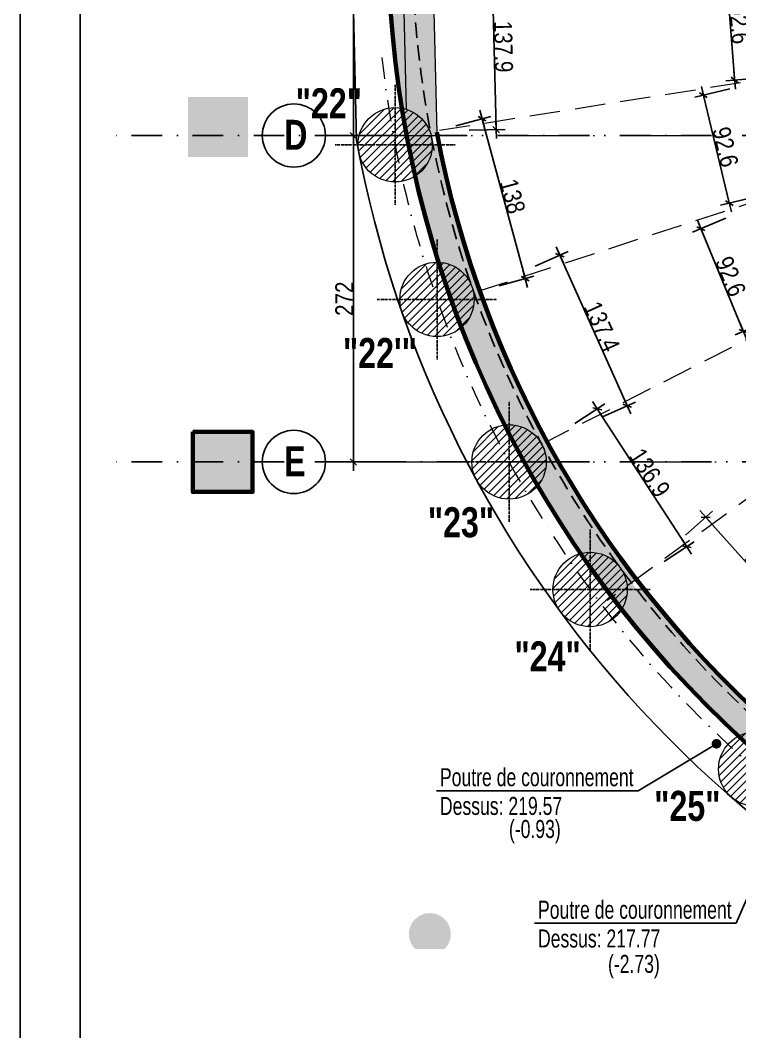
# Model space of a CAD drawing. Header units: millimetres. Extents: x 2049 to 26244, y -43633 to -34245.
# Drawn here: x 2106 to 2706, y -43190 to -42348 of the extents above; entities that cross this region are included whole.
import ezdxf
from ezdxf.enums import TextEntityAlignment as Align

# ---------------------------------------------------------------- set-up
doc = ezdxf.new("R2010")
doc.units = ezdxf.units.MM
doc.linetypes.add('CACHEX2', pattern=[19.05, 12.7, -6.35])
doc.linetypes.add('TIRETPTX2', pattern=[50.8, 25.4, -12.7, 0, -12.7])
for name, color, linetype in [('01-Cad  2', 1, 'Continuous'), ('01_cote_gen', 4, 'Continuous'), ('01_isolant ext', 2, 'TIRETPTX2'), ('01_linteaux', 2, 'Continuous'), ('01_murs_sup', 2, 'CACHEX2'), ('01_poch_murs', 253, 'Continuous'), ('01_texte', 230, 'Continuous'), ('AA_COTES', 2, 'Continuous')]:
    doc.layers.add(name, color=color, linetype=linetype)
for name, color, linetype, lineweight in [('01_murs_coup', 5, 'Continuous', 60), ('01_PIEUX', 5, 'Continuous', 60), ('01_tram_axes', 2, 'TIRETPTX2', 9)]:
    doc.layers.add(name, color=color, linetype=linetype, lineweight=lineweight)
doc.styles.add('impact', font='impact.ttf')
doc.styles.add('MATTE_TXT', font='arial.ttf')
doc.styles.add('STYLE2', font='ARIALN.TTF')
doc.dimstyles.new('JB50', dxfattribs={"dimscale": 0.1, "dimtxt": 150, "dimasz": 15, "dimexe": 0.1, "dimexo": 0.1, "dimgap": 0.09, "dimtad": 1, "dimdec": 1, "dimdsep": 46, "dimtxsty": 'STYLE2', "dimblk1": 'BOND_G', "dimblk2": 'BOND_D', "dimsah": 1, "dimcen": 1.5, "dimdle": 0.01, "dimse1": 1, "dimse2": 1, "dimclrd": 4, "dimclre": 2, "dimclrt": 6, "dimazin": 2, "dimtfac": 2.333333, "dimtdec": 1, "dimtix": 1, "dimtmove": 2, "dimatfit": 3, "dimldrblk": 'BOND_G', "dimfxl": 1, "dimtolj": 1, "dimtzin": 0, "dimarcsym": 0})
pattern_1 = [(135, (-9275.435, 6358.231), (-11.2253202, 9e-16), [7.9375, -7.9375])]

# ---------------------------------------------------------------- blocks, each defined once
blk = doc.blocks.new('BOND_G')
at = {"layer": 'AA_COTES', "color": 0}
for p, q in [((0, -5), (0, 15)), ((5, 0), (-5, 0)), ((1.77, 1.77), (-1.77, -1.77))]:
    blk.add_line(p, q, dxfattribs=at)
blk = doc.blocks.new('BOND_D')
at = {"layer": 'AA_COTES', "color": 0}
for p, q in [((5, 0), (-5, 0)), ((-1.77, -1.77), (1.77, 1.77)), ((0, 5), (0, -15))]:
    blk.add_line(p, q, dxfattribs=at)
blk = doc.blocks.new('*D5780')
at = {"layer": '01_cote_gen', "color": 4, "lineweight": -2, "ltscale": 3, "transparency": 16777216}
blk.add_line((2384.13, -42714.11), (2384.13, -42445.11), dxfattribs=at)
at = {"layer": 'Defpoints', "color": 0, "ltscale": 3, "transparency": 16777216}
for p in [(2384.13, -42443.61), (2477.39, -42443.61), (2391.92, -42715.61)]:
    blk.add_point(p, dxfattribs=at)
at = {"layer": '01_cote_gen', "color": 4, "lineweight": -2, "ltscale": 3, "transparency": 16777216, "xscale": 1.5, "yscale": 1.5, "zscale": 1.5}
for name, p, rotation in [('BOND_D', (2384.13, -42443.61), 90), ('BOND_G', (2384.13, -42715.61), 270)]:
    blk.add_blockref(name, p, dxfattribs=dict(at, rotation=rotation))
at = {"layer": '01_cote_gen', "color": 6, "ltscale": 3, "transparency": 16777216, "insert": (2376.59, -42579.61), "char_height": 15, "attachment_point": 5, "rotation": 90, "style": 'STYLE2'}
blk.add_mtext('\\A1;272', dxfattribs=at)
blk = doc.blocks.new('*D5781')
at = {"layer": '01_cote_gen', "color": 4, "lineweight": -2, "ltscale": 3, "transparency": 16777216}
blk.add_line((2384.13, -42442.11), (2384.13, -41835.11), dxfattribs=at)
at = {"layer": 'Defpoints', "color": 0, "ltscale": 3, "transparency": 16777216}
for p in [(2384.13, -41833.61), (2384.13, -41833.61), (2475.85, -42443.61)]:
    blk.add_point(p, dxfattribs=at)
at = {"layer": '01_cote_gen', "color": 4, "lineweight": -2, "ltscale": 3, "transparency": 16777216, "xscale": 1.5, "yscale": 1.5, "zscale": 1.5}
for name, p, rotation in [('BOND_D', (2384.13, -41833.61), 90), ('BOND_G', (2384.13, -42443.61), 270)]:
    blk.add_blockref(name, p, dxfattribs=dict(at, rotation=rotation))
at = {"layer": '01_cote_gen', "color": 6, "ltscale": 3, "transparency": 16777216, "insert": (2376.46, -42138.61), "char_height": 15, "attachment_point": 5, "rotation": 90, "style": 'STYLE2'}
blk.add_mtext('\\A1;610', dxfattribs=at)
blk = doc.blocks.new('*D8154')
at = {"layer": '01_cote_gen', "color": 4, "lineweight": -2, "ltscale": 200, "transparency": 16777216}
blk.add_line((2499.94, -42302.27), (2503.2, -42437.13), dxfattribs=at)
at = {"layer": 'Defpoints', "color": 0, "ltscale": 200, "transparency": 16777216}
for p in [(2450.28, -42301.97), (2453.61, -42439.83), (2503.24, -42438.63)]:
    blk.add_point(p, dxfattribs=at)
at = {"layer": '01_cote_gen', "color": 4, "lineweight": -2, "ltscale": 200, "transparency": 16777216, "xscale": 1.5, "yscale": 1.5, "zscale": 1.5}
for name, p, rotation in [('BOND_G', (2499.9, -42300.77), 91.38534378649425), ('BOND_D', (2503.24, -42438.63), 271.3853437864942)]:
    blk.add_blockref(name, p, dxfattribs=dict(at, rotation=rotation))
at = {"layer": '01_cote_gen', "color": 6, "ltscale": 200, "transparency": 16777216, "insert": (2509.24, -42369.52), "char_height": 15, "attachment_point": 5, "rotation": 271.38534, "style": 'STYLE2'}
blk.add_mtext('\\A1;137.9', dxfattribs=at)
blk = doc.blocks.new('*D8155')
at = {"layer": '01_cote_gen', "color": 4, "lineweight": -2, "ltscale": 200, "transparency": 16777216}
blk.add_line((2678.95, -42762.82), (2767.84, -42862.2), dxfattribs=at)
at = {"layer": 'Defpoints', "color": 0, "ltscale": 200, "transparency": 16777216}
for p in [(2620.17, -42813.39), (2768.84, -42863.32), (2711.06, -42915)]:
    blk.add_point(p, dxfattribs=at)
at = {"layer": '01_cote_gen', "color": 4, "lineweight": -2, "ltscale": 200, "transparency": 16777216, "xscale": 1.5, "yscale": 1.5, "zscale": 1.5}
for name, p, rotation in [('BOND_G', (2677.95, -42761.71), 131.8104908156624), ('BOND_D', (2768.84, -42863.32), 311.8104908156624)]:
    blk.add_blockref(name, p, dxfattribs=dict(at, rotation=rotation))
at = {"layer": '01_cote_gen', "color": 6, "ltscale": 200, "transparency": 16777216, "insert": (2729.11, -42807.4), "char_height": 15, "attachment_point": 5, "rotation": 311.81049, "style": 'STYLE2'}
blk.add_mtext('\\A1;136.3', dxfattribs=at)
blk = doc.blocks.new('*D8156')
at = {"layer": '01_cote_gen', "color": 4, "lineweight": -2, "ltscale": 200, "transparency": 16777216}
blk.add_line((2588.4, -42672.65), (2661.24, -42784.96), dxfattribs=at)
at = {"layer": 'Defpoints', "color": 0, "ltscale": 200, "transparency": 16777216}
for p in [(2545.7, -42698.57), (2662.06, -42786.21), (2620.17, -42813.39)]:
    blk.add_point(p, dxfattribs=at)
at = {"layer": '01_cote_gen', "color": 4, "lineweight": -2, "ltscale": 200, "transparency": 16777216, "xscale": 1.5, "yscale": 1.5, "zscale": 1.5}
for name, p, rotation in [('BOND_G', (2587.59, -42671.4), 122.9685162873514), ('BOND_D', (2662.06, -42786.21), 302.9685162873515)]:
    blk.add_blockref(name, p, dxfattribs=dict(at, rotation=rotation))
at = {"layer": '01_cote_gen', "color": 6, "ltscale": 200, "transparency": 16777216, "insert": (2631.26, -42724.63), "char_height": 15, "attachment_point": 5, "rotation": 302.96852, "style": 'STYLE2'}
blk.add_mtext('\\A1;136.9', dxfattribs=at)
blk = doc.blocks.new('*D8157')
at = {"layer": '01_cote_gen', "color": 4, "lineweight": -2, "ltscale": 200, "transparency": 16777216}
blk.add_line((2556.94, -42544.63), (2611.82, -42667.36), dxfattribs=at)
at = {"layer": 'Defpoints', "color": 0, "ltscale": 200, "transparency": 16777216}
for p in [(2489.6, -42573.1), (2612.43, -42668.73), (2545.7, -42698.57)]:
    blk.add_point(p, dxfattribs=at)
at = {"layer": '01_cote_gen', "color": 4, "lineweight": -2, "ltscale": 200, "transparency": 16777216, "xscale": 1.5, "yscale": 1.5, "zscale": 1.5}
for name, p, rotation in [('BOND_G', (2556.33, -42543.26), 114.0906222186879), ('BOND_D', (2612.43, -42668.73), 294.0906222186879)]:
    blk.add_blockref(name, p, dxfattribs=dict(at, rotation=rotation))
at = {"layer": '01_cote_gen', "color": 6, "ltscale": 200, "transparency": 16777216, "insert": (2591.38, -42602.87), "char_height": 15, "attachment_point": 5, "rotation": 294.09062, "style": 'STYLE2'}
blk.add_mtext('\\A1;137.4', dxfattribs=at)
blk = doc.blocks.new('*D8158')
at = {"layer": '01_cote_gen', "color": 4, "lineweight": -2, "ltscale": 200, "transparency": 16777216}
blk.add_line((2491.82, -42431.07), (2527.02, -42561.44), dxfattribs=at)
at = {"layer": 'Defpoints', "color": 0, "ltscale": 200, "transparency": 16777216}
for p in [(2453.61, -42439.83), (2527.41, -42562.89), (2489.6, -42573.1)]:
    blk.add_point(p, dxfattribs=at)
at = {"layer": '01_cote_gen', "color": 4, "lineweight": -2, "ltscale": 200, "transparency": 16777216, "xscale": 1.5, "yscale": 1.5, "zscale": 1.5}
for name, p, rotation in [('BOND_G', (2491.43, -42429.62), 105.1096058826581), ('BOND_D', (2527.41, -42562.89), 285.1096058826582)]:
    blk.add_blockref(name, p, dxfattribs=dict(at, rotation=rotation))
at = {"layer": '01_cote_gen', "color": 6, "ltscale": 200, "transparency": 16777216, "insert": (2516.82, -42494.26), "char_height": 15, "attachment_point": 5, "rotation": 285.10961, "style": 'STYLE2'}
blk.add_mtext('\\A1;138', dxfattribs=at)
blk = doc.blocks.new('*D8161')
at = {"layer": '01_cote_gen', "color": 4, "lineweight": -2, "ltscale": 200, "transparency": 16777216}
blk.add_line((2708.73, -42605.33), (2674.44, -42522.57), dxfattribs=at)
at = {"layer": 'Defpoints', "color": 0, "ltscale": 200, "transparency": 16777216}
for p in [(2762.92, -42484.29), (2673.87, -42521.18), (2798.35, -42569.83)]:
    blk.add_point(p, dxfattribs=at)
at = {"layer": '01_cote_gen', "color": 4, "lineweight": -2, "ltscale": 200, "transparency": 16777216, "xscale": 1.5, "yscale": 1.5, "zscale": 1.5}
for name, p, rotation in [('BOND_D', (2673.87, -42521.18), 112.5005295350472), ('BOND_G', (2709.3, -42606.72), 292.5005295350472)]:
    blk.add_blockref(name, p, dxfattribs=dict(at, rotation=rotation))
at = {"layer": '01_cote_gen', "color": 6, "ltscale": 200, "transparency": 16777216, "insert": (2698.67, -42561.02), "char_height": 15, "attachment_point": 5, "rotation": 292.50053, "style": 'STYLE2'}
blk.add_mtext('\\A1;92.6', dxfattribs=at)
blk = doc.blocks.new('*D8162')
at = {"layer": '01_cote_gen', "color": 4, "lineweight": -2, "ltscale": 200, "transparency": 16777216}
blk.add_line((2697.3, -42498.5), (2676.39, -42411.39), dxfattribs=at)
at = {"layer": 'Defpoints', "color": 0, "ltscale": 200, "transparency": 16777216}
for p in [(2741.3, -42394.27), (2676.04, -42409.94), (2762.92, -42484.29)]:
    blk.add_point(p, dxfattribs=at)
at = {"layer": '01_cote_gen', "color": 4, "lineweight": -2, "ltscale": 200, "transparency": 16777216, "xscale": 1.5, "yscale": 1.5, "zscale": 1.5}
for name, p, rotation in [('BOND_D', (2676.04, -42409.94), 103.5000710377451), ('BOND_G', (2697.65, -42499.96), 283.500071037745)]:
    blk.add_blockref(name, p, dxfattribs=dict(at, rotation=rotation))
at = {"layer": '01_cote_gen', "color": 6, "ltscale": 200, "transparency": 16777216, "insert": (2694.3, -42453.16), "char_height": 15, "attachment_point": 5, "rotation": 283.50007, "style": 'STYLE2'}
blk.add_mtext('\\A1;92.6', dxfattribs=at)
blk = doc.blocks.new('*D8163')
at = {"layer": '01_cote_gen', "color": 4, "lineweight": -2, "ltscale": 200, "transparency": 16777216}
blk.add_line((2701.93, -42395.86), (2694.91, -42306.56), dxfattribs=at)
at = {"layer": 'Defpoints', "color": 0, "ltscale": 200, "transparency": 16777216}
for p in [(2694.79, -42305.06), (2734.04, -42301.97), (2741.3, -42394.27)]:
    blk.add_point(p, dxfattribs=at)
at = {"layer": '01_cote_gen', "color": 4, "lineweight": -2, "ltscale": 200, "transparency": 16777216, "xscale": 1.5, "yscale": 1.5, "zscale": 1.5}
for name, p, rotation in [('BOND_D', (2694.79, -42305.06), 94.49996871954997), ('BOND_G', (2702.05, -42397.36), 274.49996871955)]:
    blk.add_blockref(name, p, dxfattribs=dict(at, rotation=rotation))
at = {"layer": '01_cote_gen', "color": 6, "ltscale": 200, "transparency": 16777216, "insert": (2706.06, -42350.61), "char_height": 15, "attachment_point": 5, "rotation": 274.49997, "style": 'STYLE2'}
blk.add_mtext('\\A1;92.6', dxfattribs=at)

msp = doc.modelspace()

# ---------------------------------------------------------------- hatches: boundary and pattern name
at = {"layer": '01_murs_sup', "ltscale": 200}
h = msp.add_hatch(dxfattribs=at)
h.set_pattern_fill('DASH', color=256, scale=2.5, angle=135)
h.set_pattern_definition(pattern_1)
h.paths.add_polyline_path([(4382.05, -42435.61), (4193.05, -42435.61), (4193.05, -42262.93), (4173.05, -42262.93), (4173.05, -42451.61), (4382.05, -42451.61)])
edge = h.paths.add_edge_path()
edge.add_line((4172.97, -42605.58), (4172.97, -42545.58))
edge.add_arc((3323.96, -42275.27), 891, 161.49792, 342.33988, ccw=False)
edge.add_line((2479.02, -41992.53), (2571.63, -41686.43))
edge.add_line((2571.63, -41686.43), (2550.74, -41686.43))
edge.add_line((2550.74, -41686.43), (2459.96, -41986.46))
edge.add_arc((3323.96, -42275.27), 911, 161.51633, 338.74143)
edge = h.paths.add_edge_path()
edge.add_line((4198.06, -42459.61), (4172.97, -42459.61))
edge.add_line((4172.97, -42459.61), (4172.97, -42605.58))
edge.add_arc((3841.01, -42461.83), 361.75, 336.58509, 350.74655)
edge.add_line((4198.06, -42520), (4198.06, -42459.61))
h = msp.add_hatch(dxfattribs=at)
h.set_pattern_fill('DASH', color=256, scale=2.5, angle=135)
h.set_pattern_definition([(135, (-9279.212, 6637.2654), (-11.2253202, 9e-16), [7.9375, -7.9375])])
h.paths.add_polyline_path([(2296.31, -42411.58), (2246.31, -42411.58), (2246.31, -42461.58), (2296.31, -42461.58)])
h.paths.add_polyline_path([(2465.41, -43109.06, 0.050393), (2465.05, -43105.56), (2430.76, -43105.56, 0.050393), (2430.41, -43109.06, 0.201551), (2435.66, -43121.56), (2460.16, -43121.56, 0.201551)])
h.paths.add_polyline_path([(2840.66, -43109.06, 0.050392), (2840.3, -43105.56), (2806.01, -43105.56, 0.050392), (2805.66, -43109.06, 0.201551), (2810.91, -43121.56), (2835.4, -43121.56, 0.201551)])
h.paths.add_polyline_path([(2806.01, -43105.56), (2840.3, -43105.56, 0.816462)])
h.paths.add_polyline_path([(2430.76, -43105.56), (2465.05, -43105.56, 0.816462)])
h.paths.add_polyline_path([(3498.18, -43109.06, 1), (3533.18, -43109.06, 1)])
h.paths.add_polyline_path([(4102.7, -43109.06, 1), (4067.7, -43109.06, 1)])
h = msp.add_hatch(dxfattribs=at)
h.set_pattern_fill('DASH', color=256, scale=2.5, angle=135)
h.set_pattern_definition(pattern_1)
h.paths.add_polyline_path([(2300.09, -42690.61), (2250.09, -42690.61), (2250.09, -42740.61), (2300.09, -42740.61)])
h.paths.add_polyline_path([(2469.19, -43388.1, 0.050393), (2468.83, -43384.6), (2434.54, -43384.6, 0.050393), (2434.19, -43388.1, 0.201551), (2439.44, -43400.6), (2463.93, -43400.6, 0.201551)])
h.paths.add_polyline_path([(2844.43, -43388.1, 0.050392), (2844.08, -43384.6), (2809.79, -43384.6, 0.050392), (2809.43, -43388.1, 0.201551), (2814.68, -43400.6), (2839.18, -43400.6, 0.201551)])
h.paths.add_polyline_path([(2809.79, -43384.6), (2844.08, -43384.6, 0.816462)])
h.paths.add_polyline_path([(2434.54, -43384.6), (2468.83, -43384.6, 0.816462)])
h.paths.add_polyline_path([(3501.96, -43388.1, 1), (3536.96, -43388.1, 1)])
h.paths.add_polyline_path([(4106.48, -43388.1, 1), (4071.48, -43388.1, 1)])
at = {"layer": '01_poch_murs', "ltscale": 200}
h = msp.add_hatch(color=256, dxfattribs=at)
h.dxf.hatch_style = 1
h.paths.add_polyline_path([(2667.99, -41532.26), (2660.85, -41532.26, -0.390102), (2632.42, -41563.15), (2605.86, -41651.69, -0.226969), (2617.41, -41675.83), (2624.86, -41675.83)])
h.paths.add_polyline_path([(2624.86, -41675.83), (2617.41, -41675.83, -0.386646), (2589.35, -41706.69), (2562.7, -41795.49, -0.223798), (2573.97, -41819.4), (2581.73, -41819.4)])
h.paths.add_polyline_path([(2581.73, -41819.4), (2573.97, -41819.4, -0.38318), (2546.28, -41850.22), (2519.55, -41939.31, -0.220614), (2530.53, -41962.97), (2538.6, -41962.97)])
h.paths.add_polyline_path([(2536.12, -41971.25, -0.201639), (2537.23, -41967.54), (2538.6, -41962.97), (2530.53, -41962.97, -0.379705), (2503.22, -41993.75), (2476.61, -42082.44, -0.233236), (2488.74, -42107.04), (2495.33, -42107.04)])
h.paths.add_polyline_path([(2495.33, -42107.04), (2488.74, -42107.04, -0.393592), (2459.94, -42137.96), (2433.46, -42226.11, -0.233155), (2445.59, -42250.7), (2452.17, -42250.7)])
h.paths.add_polyline_path([(2449.27, -42260.36), (2452.17, -42250.7), (2445.59, -42250.7, -0.319501), (2424.74, -42279.99), (2428.17, -42421.68, -0.26068), (2449.03, -42443.61), (2454.18, -42443.61, -0.001078), (2453.46, -42439.86), (2453.61, -42439.83)])
h.paths.add_polyline_path([(2455.7, -42451.29), (2450, -42451.29, -0.255402), (2435.74, -42477.38, 0.020411), (2455.18, -42549.14, -0.402108), (2484.89, -42580.12), (2492.13, -42580.12, -0.037829)])
at = {"layer": '01_poch_murs'}
h = msp.add_hatch(dxfattribs=at)
h.set_pattern_fill('ANSI31', color=256, scale=1.5)
h.set_pattern_definition([(45, (-15789.6937, -33748.0256), (-3.367596, 3.367596), [])])
h.paths.add_polyline_path([(2419, -42420.29, 0.414214), (2388, -42451.29), (2419, -42451.29)])
h.paths.add_polyline_path([(2419, -42451.29), (2388, -42451.29, 0.414214), (2419, -42482.29)])
h.paths.add_polyline_path([(2419, -42420.29), (2419, -42451.29), (2450, -42451.29, 0.414214)])
h.paths.add_polyline_path([(2450, -42451.29), (2419, -42451.29), (2419, -42482.29, 0.414214)])
h = msp.add_hatch(dxfattribs=at)
h.set_pattern_fill('ANSI31', color=256, scale=1.5)
h.set_pattern_definition([(45, (-15754.7987, -33876.8474), (-3.367596, 3.367596), [])])
h.paths.add_polyline_path([(2453.89, -42549.12, 0.414214), (2422.89, -42580.12), (2453.89, -42580.12)])
h.paths.add_polyline_path([(2453.89, -42580.12), (2422.89, -42580.12, 0.414214), (2453.89, -42611.12)])
h.paths.add_polyline_path([(2453.89, -42549.12), (2453.89, -42580.12), (2484.89, -42580.12, 0.414214)])
h.paths.add_polyline_path([(2484.89, -42580.12), (2453.89, -42580.12), (2453.89, -42611.12, 0.414214)])
at = {"layer": '01_poch_murs', "ltscale": 200}
h = msp.add_hatch(color=256, dxfattribs=at)
h.dxf.hatch_style = 1
h.paths.add_polyline_path([(2492.13, -42580.12), (2484.89, -42580.12, -0.217157), (2474.23, -42603.51, 0.024426), (2510.29, -42684.83, -0.449634), (2544.99, -42715.61), (2555.21, -42715.61, -0.042247)])
h.paths.add_polyline_path([(2555.21, -42715.61), (2544.99, -42715.61, -0.175368), (2537.81, -42735.45, 0.018368), (2573.7, -42791.92, -0.462741), (2612.42, -42819.01), (2620.17, -42813.39, -0.03316)])
h.paths.add_polyline_path([(2626.77, -42821.9), (2612.56, -42821.9, -0.140334), (2607.86, -42838.31, 0.039537), (2705.42, -42944.02, -0.119936), (2719.66, -42940.56), (2719.66, -42923.13, -0.038827)])
h.paths.add_polyline_path([(2719.66, -42923.13), (2719.66, -42940.56, -0.414214), (2750.66, -42971.56, -0.084286), (2748.92, -42981.79, 0.030117), (2837.97, -43045.77, -0.166801), (2857.01, -43039.23), (2857.01, -43028.19, -0.048907)])
h.paths.add_polyline_path([(2857.01, -43028.19), (2857.01, -43039.23, -0.414214), (2888.01, -43070.23, -0.038185), (2887.65, -43074.95, 0.023759), (2965.48, -43112.75, -0.207761), (2988.14, -43102.91), (2988.14, -43095.13, -0.041616)])
h.paths.add_polyline_path([(2988.14, -43095.13), (2988.14, -43102.91, -0.41258), (3019.14, -43133.74, 0.024839), (3105.78, -43159.74, -0.253868), (3131.77, -43145.64), (3131.77, -43140.16, -0.04255)])
h.paths.add_polyline_path([(3277.34, -43160.04, -0.041527), (3131.77, -43140.16), (3131.77, -43145.64, -0.369223), (3162.39, -43171.82, 0.023966), (3248.93, -43183.17, -0.298052), (3277.34, -43164.59)])
at = {"layer": '01_poch_murs'}
h = msp.add_hatch(dxfattribs=at)
h.set_pattern_fill('ANSI31', color=256, scale=1.5)
h.set_pattern_definition([(45, (-15694.7063, -34012.342), (-3.367596, 3.367596), [])])
h.paths.add_polyline_path([(2513.99, -42684.61, 0.414214), (2482.99, -42715.61), (2513.99, -42715.61)])
h.paths.add_polyline_path([(2513.99, -42715.61), (2482.99, -42715.61, 0.414214), (2513.99, -42746.61)])
h.paths.add_polyline_path([(2513.99, -42684.61), (2513.99, -42715.61), (2544.99, -42715.61, 0.414214)])
h.paths.add_polyline_path([(2544.99, -42715.61), (2513.99, -42715.61), (2513.99, -42746.61, 0.414214)])
h = msp.add_hatch(dxfattribs=at)
h.set_pattern_fill('ANSI31', color=256, scale=1.5)
h.set_pattern_definition([(45, (-15627.134, -34118.6363), (-3.367596, 3.367596), [])])
h.paths.add_polyline_path([(2581.56, -42790.9, 0.414214), (2550.56, -42821.9), (2581.56, -42821.9)])
h.paths.add_polyline_path([(2581.56, -42821.9), (2550.56, -42821.9, 0.414214), (2581.56, -42852.9)])
h.paths.add_polyline_path([(2581.56, -42790.9), (2581.56, -42821.9), (2612.56, -42821.9, 0.414214)])
h.paths.add_polyline_path([(2612.56, -42821.9), (2581.56, -42821.9), (2581.56, -42852.9, 0.414214)])
h = msp.add_hatch(dxfattribs=at)
h.set_pattern_fill('ANSI31', color=256, scale=1.5)
h.set_pattern_definition([(45, (-15489.0308, -34268.2895), (-3.367596, 3.367596), [])])
h.paths.add_polyline_path([(2719.66, -42940.56, 0.414214), (2688.66, -42971.56), (2719.66, -42971.56)])
h.paths.add_polyline_path([(2719.66, -42971.56), (2688.66, -42971.56, 0.414214), (2719.66, -43002.56)])
h.paths.add_polyline_path([(2719.66, -42940.56), (2719.66, -42971.56), (2750.66, -42971.56, 0.414214)])
h.paths.add_polyline_path([(2750.66, -42971.56), (2719.66, -42971.56), (2719.66, -43002.56, 0.414214)])

# ---------------------------------------------------------------- linework, layer by layer
at = {"layer": '01-Cad  2'}
for p, q in [((2106.37, -39433.32, 9.99), (2106.37, -43633.32, -5.46)), ((2156.37, -39483.32, -0.3), (2156.37, -43583.32, -0.3))]:
    msp.add_line(p, q, dxfattribs=at)
at = {"layer": '01_isolant ext'}
for p, q in [((4464.24, -42443.61), (2179.1, -42443.61)), ((4464.24, -42715.61), (2179.1, -42715.61))]:
    msp.add_line(p, q, dxfattribs=at)
at = {"layer": '01_linteaux', "linetype": 'Continuous', "ltscale": 0.05}
msp.add_line((2382.04, -42251.46), (2386.79, -42447.8), dxfattribs=at)
at = {"layer": '01_linteaux', "linetype": 'TIRETPTX2', "ltscale": 0.01}
for p, q in [((2419, -42501.29), (2419, -42401.29)), ((2469, -42451.29), (2369, -42451.29)), ((2453.89, -42630.12), (2453.89, -42530.12)), ((2503.89, -42580.12), (2403.89, -42580.12)), ((2513.99, -42765.61), (2513.99, -42665.61)), ((2563.99, -42715.61), (2463.99, -42715.61)), ((2581.56, -42871.9), (2581.56, -42771.9)), ((2631.56, -42821.9), (2531.56, -42821.9))]:
    msp.add_line(p, q, dxfattribs=at)
at = {"layer": '01_linteaux', "linetype": 'Continuous', "ltscale": 0.05}
msp.add_arc((3324.04, -42275.27), 953, 190.4302, 319.787, dxfattribs=at)
at = {"layer": '01_murs_coup', "ltscale": 200, "flags": 128}
msp.add_lwpolyline([(2250.17, -42690.61), (2300.17, -42690.61), (2300.17, -42740.61), (2250.17, -42740.61)], close=True, dxfattribs=at)
at = {"layer": '01_murs_coup', "ltscale": 0.1}
for radius, start, end in [(911, 161.51633, 338.7414), (886, 190.7667, 343.38543)]:
    msp.add_arc((3324.04, -42275.27), radius, start, end, dxfattribs=at)
at = {"layer": '01_murs_sup'}
for p, q in [((2250.09, -42690.61), (2300.09, -42690.61)), ((2250.09, -42740.61), (2250.09, -42690.61)), ((2300.09, -42690.61), (2300.09, -42740.61)), ((2300.09, -42740.61), (2250.09, -42740.61))]:
    msp.add_line(p, q, dxfattribs=at)
for centre, radius, start, end in [((3323.96, -42275.27), 911, 161.51633, 343.63495), ((3323.96, -42275.27), 891, 161.49792, 342.3403), ((3324.04, -42275.27), 911, 192.81788, 206.71595), ((3324.04, -42275.27), 911, 210.33993, 214.54921), ((3324.04, -42275.27), 911, 218.17319, 227.22976)]:
    msp.add_arc(centre, radius, start, end, dxfattribs=at)
at = {"layer": '01_PIEUX', "linetype": 'Continuous', "lineweight": 5}
for p, q in [((2449.27, -42260.36), (2453.64, -42440.79)), ((2424.74, -42279.99), (2428.17, -42421.68))]:
    msp.add_line(p, q, dxfattribs=at)
for centre in [(2419, -42451.29), (2453.89, -42580.12), (2513.99, -42715.61), (2581.56, -42821.9), (2719.66, -42971.56)]:
    msp.add_circle(centre, 31, dxfattribs=at)
at = {"layer": '01_poch_murs', "linetype": 'CACHEX2', "lineweight": 5, "ltscale": 2}
for p, q in [((3007.98, -42352.03), (2453.61, -42439.83)), ((3019.7, -42400.86), (2489.6, -42573.1)), ((3038.92, -42447.26), (2545.7, -42698.57)), ((3065.17, -42490.08), (2595.73, -42831.14))]:
    msp.add_line(p, q, dxfattribs=at)
at = {"layer": '01_texte'}
for p, q in [((2686.93, -42950.5), (2621.63, -42989.61)), ((2453.47, -42989.61), (2621.63, -42989.61)), ((2748.55, -42995.61), (2703.39, -43100.07)), ((2535.23, -43100.07), (2703.39, -43100.07)), ((2535.23, -43100.07), (2703.39, -43100.07))]:
    msp.add_line(p, q, dxfattribs=at)
at = {"layer": '01_texte', "const_width": 4}
msp.add_lwpolyline([(2684.93, -42950.5, 1), (2688.93, -42950.5, 1)], format="xyb", close=True, dxfattribs=at)
at = {"layer": '01_texte'}
for centre in [(2334.53, -42443.61), (2334.53, -42715.61)]:
    msp.add_circle(centre, 26.34, dxfattribs=at)
at = {"layer": '01_tram_axes', "color": 253, "ltscale": 2}
for p, q in [((2406.63, -42443.61), (7041.34, -42443.61)), ((2406.63, -42715.61), (7041.34, -42715.61))]:
    msp.add_line(p, q, dxfattribs=at)
at = {"layer": '01_tram_axes', "ltscale": 0.7}
msp.add_arc((3324.04, -42275.27), 922, 186.43891, 321.92875, dxfattribs=at)

# ---------------------------------------------------------------- texts
at = {"layer": '01_texte', "style": 'impact'}
for s, p in [('"22"', (2363.69, -42436.73)), ('"22\'"', (2406.28, -42644.84)), ('"23"', (2473.87, -42785.87)), ('"24"', (2546.09, -42897.63)), ('"25"', (2662.59, -43022.22))]:
    msp.add_text(s, height=25, rotation=0, dxfattribs=at).set_placement(p, align=Align.BOTTOM_CENTER)
for s, p in [('D', (2326.43, -42455.52)), ('E', (2326.43, -42727.52))]:
    msp.add_text(s, height=25, rotation=0, dxfattribs=at).set_placement(p)
at = {"layer": '01_texte', "style": 'MATTE_TXT', "width": 0.7}
for s, p in [('Poutre de couronnement', (2456.35, -42990.31)), ('Dessus: 219.57', (2456.35, -43014.27)), ('(-0.93)', (2513.88, -43033.48)), ('Poutre de couronnement', (2538.11, -43100.77)), ('Poutre de couronnement', (2538.11, -43100.77)), ('Dessus: 217.77', (2538.11, -43124.73)), ('Dessus: 217.77', (2538.11, -43124.73)), ('(-2.73)', (2596.47, -43145.88))]:
    msp.add_text(s, height=15, dxfattribs=at).set_placement(p, align=Align.BOTTOM_LEFT)

# ---------------------------------------------------------------- dimensions: what is measured, and where the dimension line sits
at = {"layer": '01_cote_gen', "ltscale": 3}
for base, p1, p2, picture, middle in [((2384.13, -41833.61), (2475.85, -42443.61), (2384.13, -41833.61), '*D5781', (2376.46, -42138.61)), ((2384.13, -42443.61), (2391.92, -42715.61), (2477.39, -42443.61), '*D5780', (2376.59, -42579.61))]:
    dim = msp.add_linear_dim(base=base, p1=p1, p2=p2, angle=90, dimstyle='JB50', dxfattribs=at)
    dim.commit()
    dim.dimension.update_dxf_attribs({"geometry": picture, "text_midpoint": middle})
at = {"layer": '01_cote_gen', "ltscale": 200}
for p1, p2, distance, picture, middle in [((2450.28, -42301.97), (2453.61, -42439.83), 49.64, '*D8154', (2509.24, -42369.52)), ((2741.3, -42394.27), (2734.04, -42301.97), 39.37, '*D8163', (2706.06, -42350.61)), ((2762.92, -42484.29), (2741.3, -42394.27), 67.12, '*D8162', (2694.3, -42453.16)), ((2453.61, -42439.83), (2489.6, -42573.1), 39.17, '*D8158', (2516.82, -42494.26)), ((2798.35, -42569.83), (2762.92, -42484.29), 96.39, '*D8161', (2698.67, -42561.02)), ((2489.6, -42573.1), (2545.7, -42698.57), 73.1, '*D8157', (2591.38, -42602.87)), ((2545.7, -42698.57), (2620.17, -42813.39), 49.93, '*D8156', (2631.26, -42724.63)), ((2620.17, -42813.39), (2711.06, -42915), 77.52, '*D8155', (2729.11, -42807.4))]:
    dim = msp.add_aligned_dim(p1=p1, p2=p2, distance=distance, dimstyle='JB50', dxfattribs=at)
    dim.commit()
    dim.dimension.update_dxf_attribs({"geometry": picture, "text_midpoint": middle})

doc.saveas('drawing.dxf')
